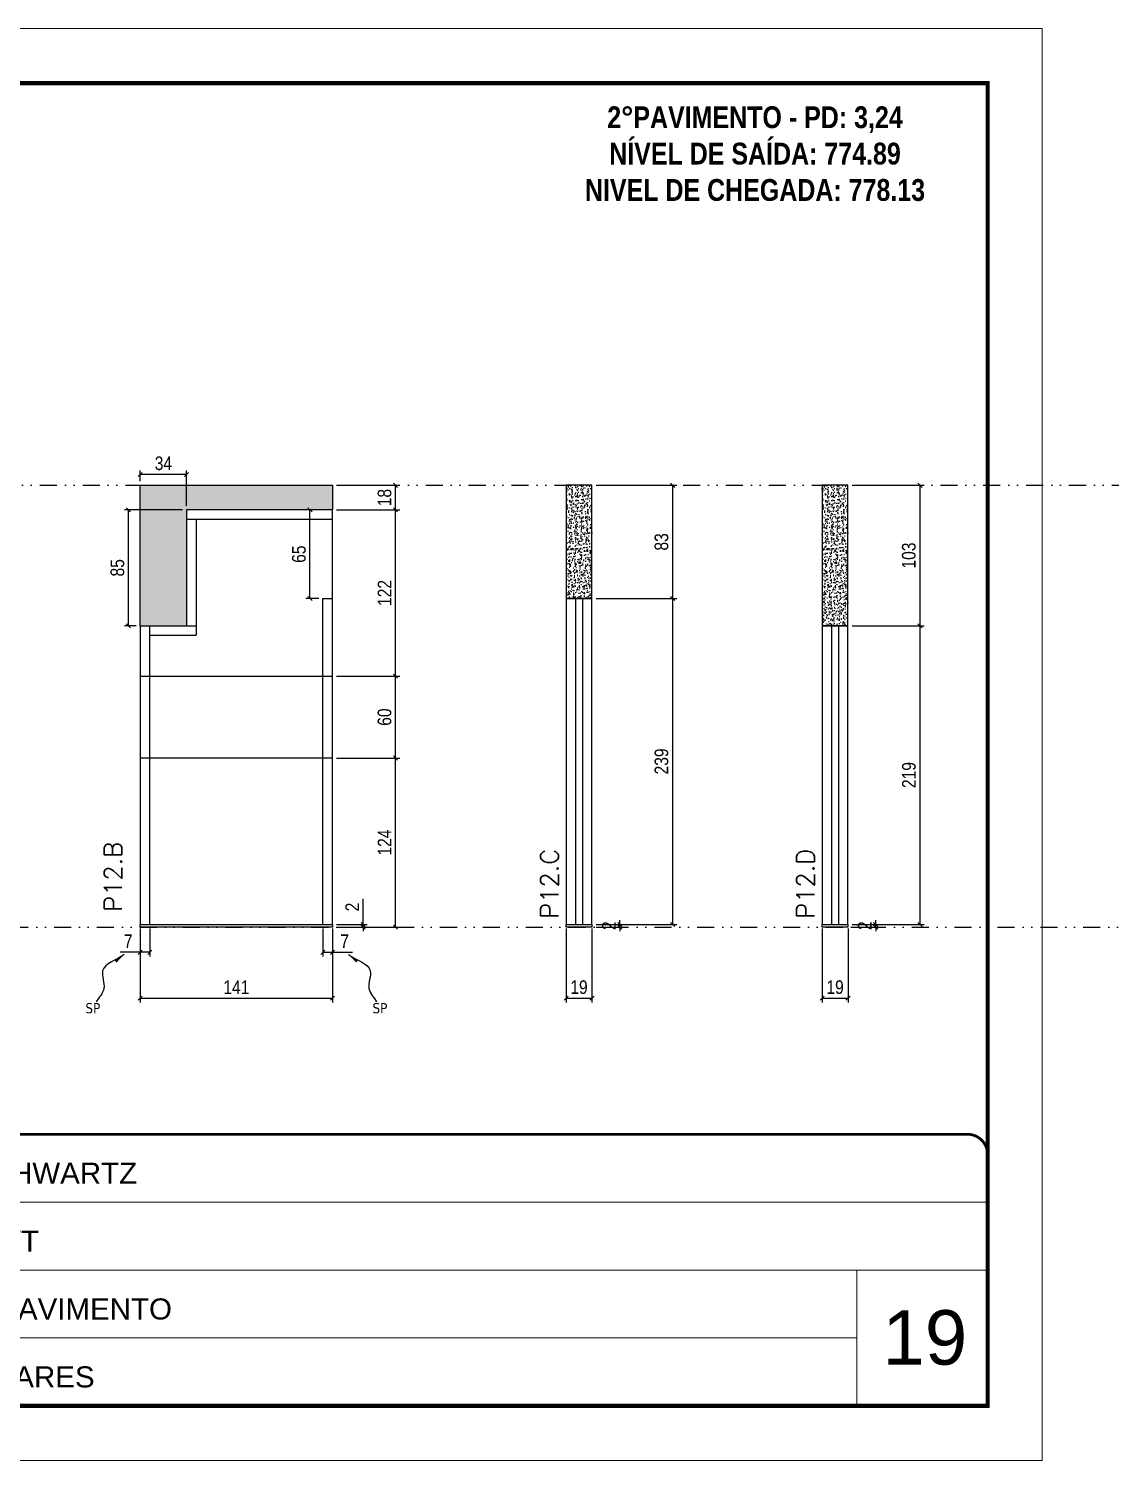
# Model space of a CAD drawing. Extents: x 13770 to 23315, y 867 to 16997.
# Drawn here: x 18311 to 19104, y 11204 to 12254 of the extents above; entities that cross this region are included whole.
import ezdxf

# ---------------------------------------------------------------- set-up
doc = ezdxf.new("R2010")
doc.units = 0
for name, pattern in [('CONTINUO', [0]), ('DASHED', [0.75, 0.5, -0.25]), ('DIVIDE2', [0.625, 0.25, -0.125, 0, -0.125, 0, -0.125]), ('HIDDEN', [0.375, 0.25, -0.125])]:
    doc.linetypes.add(name, pattern=pattern)
for name, color, linetype, lineweight in [('CARIMBO', 255, 'Continuous', 9), ('Folhas', 255, 'Continuous', 9), ('SARRAFO DE PRESSAO', 251, 'DASHED', 9), ('Texto Seção', 7, 'Continuous', 15)]:
    doc.layers.add(name, color=color, linetype=linetype, lineweight=lineweight)
for name, color, linetype in [('COTA', 241, 'Continuous'), ('NOMENCLATURA', 7, 'Continuous'), ('Nível', 160, 'Continuous'), ('Painéis', 200, 'Continuous'), ('SARR_2.2x7', 40, 'Continuous'), ('Sarrafo de Pressão', 42, 'HIDDEN'), ('texto', 7, 'Continuous')]:
    doc.layers.add(name, color=color, linetype=linetype)
doc.styles.add('ARIAL', font='arial.ttf')
doc.styles.add('COTA TECNICA', font='techl___.ttf', dxfattribs={"height": 10})
doc.styles.add('COTA TECNICA-50', font='techl___.ttf', dxfattribs={"height": 10})
doc.styles.add('REGUA-120', font='ROMANS.shx', dxfattribs={"height": 15})
doc.styles.add('ROMANC', font='techb___.ttf', dxfattribs={"height": 2.5})
doc.styles.get("Standard").update_dxf_attribs({"font": 'arial.ttf'})
doc.styles.add('Tecnologia', font='')
doc.styles.get('Tecnologia').set_extended_font_data('Forgotten Futurist')
doc.dimstyles.new('COTA PAINEL-50', dxfattribs={"dimtxt": 10, "dimasz": 3, "dimexe": 3, "dimexo": 3, "dimgap": 3, "dimtad": 1, "dimdec": 1, "dimzin": 12, "dimdsep": 46, "dimtxsty": 'COTA TECNICA-50', "dimblk1": 'OBLIQUE', "dimblk2": 'OBLIQUE', "dimsah": 1, "dimcen": 0.9, "dimclrd": 4, "dimclre": 4, "dimclrt": 240, "dimadec": 1, "dimazin": 3, "dimtfac": 1, "dimtdec": 1, "dimtmove": 0, "dimatfit": 3, "dimfxl": 1, "dimtolj": 1, "dimtzin": 12, "dimarcsym": 0})
doc.dimstyles.new('PAINEL', dxfattribs={"dimtxt": 10, "dimasz": 3, "dimexe": 3, "dimexo": 3, "dimgap": 3, "dimtad": 1, "dimdec": 1, "dimzin": 12, "dimdsep": 46, "dimtxsty": 'COTA TECNICA', "dimblk1": 'OBLIQUE', "dimblk2": 'OBLIQUE', "dimsah": 1, "dimcen": 0.9, "dimclrd": 4, "dimclre": 4, "dimclrt": 240, "dimadec": 1, "dimazin": 3, "dimtfac": 1, "dimtdec": 1, "dimtmove": 0, "dimatfit": 3, "dimfxl": 1, "dimtolj": 1, "dimtzin": 12, "dimarcsym": 0})
doc.dimstyles.get("Standard").update_dxf_attribs({"dimtxt": 0.18, "dimasz": 0.18, "dimexe": 0.18, "dimexo": 0.0625, "dimgap": 0.09, "dimtad": 0, "dimtih": 1, "dimtoh": 1, "dimdec": 4, "dimzin": 0, "dimdsep": 46, "dimtxsty": 'Standard', "dimcen": 0.09, "dimadec": 0, "dimazin": 0, "dimtfac": 1, "dimtdec": 4, "dimtofl": 0, "dimtmove": 0, "dimatfit": 3, "dimfxl": 1, "dimtolj": 1, "dimtzin": 0, "dimarcsym": 0})

# ---------------------------------------------------------------- blocks, each defined once
blk = doc.blocks.new('9999999999')
at = {"color": 30, "linetype": 'CONTINUO'}
for p, q in [((98564.6, 34230.2), (98564.6, 34429.4)), ((98564.6, 34379.6), (99584, 34379.6)), ((98564.6, 34329.8), (99488, 34329.8)), ((99584, 34329.8), (99488, 34329.8)), ((99488, 34329.8), (99488, 34230.2)), ((98564.6, 34280), (99488, 34280))]:
    blk.add_line(p, q, dxfattribs=at)
at = {"color": 30, "linetype": 'CONTINUO', "const_width": 2}
blk.add_lwpolyline([(99584, 34230.2), (99584, 34414.4, 0.414214), (99569, 34429.4), (98229, 34429.4, 0.414214), (98214, 34414.4), (98214, 34245.2, 0.414214), (98229, 34230.2), (99584, 34230.2)], format="xyb", dxfattribs=at)
at = {"layer": 'Folhas'}
blk.add_lwpolyline([(98139, 34190.2), (99624, 34190.2), (99624, 35240.2), (98139, 35240.2)], close=True, dxfattribs=at)
at = {"layer": 'Folhas', "color": 30, "const_width": 3}
blk.add_lwpolyline([(98214, 34230.2), (99584, 34230.2), (99584, 35200.2), (98214, 35200.2)], close=True, dxfattribs=at)
at = {"color": 7, "linetype": 'Continuous', "ltscale": 5, "style": 'ARIAL'}
for s, height, p in [('SCHWARTZ', 15.48, (98837.7, 34393.1)), ('GWT', 15.48, (98837.7, 34343.3)), ('2°PAVIMENTO', 15.483, (98837.7, 34293.5)), ('NOVA SISTEMAS CONSTRUTIVOS', 11.059, (98263.2, 34267.2)), ('PILARES', 15.48, (98837.7, 34243.7))]:
    blk.add_text(s, height=height, dxfattribs=at).set_placement(p)
at = {"layer": 'Folhas', "color": 7, "style": 'Tecnologia', "width": 1.5}
for s, p in [('CLIENTE:', (98573.7, 34397.2)), ('OBRA:', (98573.7, 34347.3)), ('PAVIMENTO:', (98573.7, 34297.5)), ('PROJETO:', (98573.7, 34247.7))]:
    blk.add_text(s, height=14, dxfattribs=at).set_placement(p)
blk = doc.blocks.new('_Oblique')
at = {"color": 0, "linetype": 'ByBlock', "lineweight": -2}
blk.add_line((-0.5, -0.5), (0.5, 0.5), dxfattribs=at)
blk = doc.blocks.new('*D766')
at = {"layer": 'COTA', "color": 4, "lineweight": -2, "transparency": 16777216}
for p, q in [((18393, 11594.3), (18393, 11540.1)), ((18534, 11594.3), (18534, 11540.1)), ((18393, 11543.1), (18534, 11543.1))]:
    blk.add_line(p, q, dxfattribs=at)
at = {"layer": 'Defpoints', "color": 0, "transparency": 16777216}
for p in [(18393, 11597.3), (18534, 11597.3), (18534, 11543.1)]:
    blk.add_point(p, dxfattribs=at)
at = {"layer": 'COTA', "color": 4, "lineweight": -2, "transparency": 16777216, "xscale": 3, "yscale": 3, "zscale": 3, "rotation": 180}
blk.add_blockref('_Oblique', (18393, 11543.1), dxfattribs=at)
at = {"layer": 'COTA', "color": 4, "lineweight": -2, "transparency": 16777216, "xscale": 3, "yscale": 3, "zscale": 3}
blk.add_blockref('_Oblique', (18534, 11543.1), dxfattribs=at)
at = {"layer": 'COTA', "color": 240, "transparency": 16777216, "insert": (18463.5, 11551.2), "char_height": 10, "attachment_point": 5, "style": 'COTA TECNICA'}
blk.add_mtext('\\A1;141', dxfattribs=at)
blk = doc.blocks.new('*D767')
at = {"layer": 'COTA', "color": 4, "lineweight": -2, "transparency": 16777216}
for p, q in [((18537, 11719.3), (18583.3, 11719.3)), ((18580.3, 11595.3), (18580.3, 11719.3)), ((18537, 11595.3), (18583.3, 11595.3))]:
    blk.add_line(p, q, dxfattribs=at)
at = {"layer": 'Defpoints', "color": 0, "transparency": 16777216}
for p in [(18534, 11719.3), (18580.3, 11719.3), (18534, 11595.3)]:
    blk.add_point(p, dxfattribs=at)
at = {"layer": 'COTA', "color": 4, "lineweight": -2, "transparency": 16777216, "xscale": 3, "yscale": 3, "zscale": 3}
for p, rotation in [((18580.3, 11719.3), 90), ((18580.3, 11595.3), 270)]:
    blk.add_blockref('_Oblique', p, dxfattribs=dict(at, rotation=rotation))
at = {"layer": 'COTA', "color": 240, "transparency": 16777216, "insert": (18572.2, 11657.3), "char_height": 10, "attachment_point": 5, "rotation": 90, "style": 'COTA TECNICA-50'}
blk.add_mtext('\\A1;124', dxfattribs=at)
blk = doc.blocks.new('*D768')
at = {"layer": 'COTA', "color": 4, "lineweight": -2, "transparency": 16777216}
for p, q in [((18556.5, 11597.3), (18556.5, 11616.1)), ((18537, 11597.3), (18559.5, 11597.3)), ((18537, 11595.3), (18559.5, 11595.3)), ((18556.5, 11595.3), (18556.5, 11597.3)), ((18556.5, 11595.3), (18556.5, 11592.3))]:
    blk.add_line(p, q, dxfattribs=at)
at = {"layer": 'Defpoints', "color": 0, "transparency": 16777216}
for p in [(18534, 11597.3), (18534, 11595.3), (18556.5, 11595.3)]:
    blk.add_point(p, dxfattribs=at)
at = {"layer": 'COTA', "color": 4, "lineweight": -2, "transparency": 16777216, "xscale": 3, "yscale": 3, "zscale": 3}
for p, rotation in [((18556.5, 11597.3), 270), ((18556.5, 11595.3), 90)]:
    blk.add_blockref('_Oblique', p, dxfattribs=dict(at, rotation=rotation))
at = {"layer": 'COTA', "color": 240, "transparency": 16777216, "insert": (18548.5, 11610), "char_height": 10, "attachment_point": 5, "rotation": 90, "style": 'COTA TECNICA-50'}
blk.add_mtext('\\A1;2', dxfattribs=at)
blk = doc.blocks.new('*D769')
at = {"layer": 'COTA', "color": 4, "lineweight": -2, "transparency": 16777216}
for p, q in [((18393, 11592.3), (18393, 11573.8)), ((18400, 11594.3), (18400, 11573.8)), ((18393, 11576.8), (18378.3, 11576.8)), ((18400, 11576.8), (18393, 11576.8))]:
    blk.add_line(p, q, dxfattribs=at)
at = {"layer": 'Defpoints', "color": 0, "transparency": 16777216}
for p in [(18393, 11595.3), (18400, 11597.3), (18393, 11576.8)]:
    blk.add_point(p, dxfattribs=at)
at = {"layer": 'COTA', "color": 4, "lineweight": -2, "transparency": 16777216, "xscale": 3, "yscale": 3, "zscale": 3, "rotation": 180}
blk.add_blockref('_Oblique', (18393, 11576.8), dxfattribs=at)
at = {"layer": 'COTA', "color": 4, "lineweight": -2, "transparency": 16777216, "xscale": 3, "yscale": 3, "zscale": 3}
blk.add_blockref('_Oblique', (18400, 11576.8), dxfattribs=at)
at = {"layer": 'COTA', "color": 240, "transparency": 16777216, "insert": (18384.2, 11584.9), "char_height": 10, "attachment_point": 5, "style": 'COTA TECNICA-50'}
blk.add_mtext('\\A1;7', dxfattribs=at)
blk = doc.blocks.new('*D770')
at = {"layer": 'COTA', "color": 4, "lineweight": -2, "transparency": 16777216}
for p, q in [((18527, 11594.3), (18527, 11573.8)), ((18534, 11592.3), (18534, 11573.8)), ((18527, 11576.8), (18534, 11576.8)), ((18534, 11576.8), (18548.8, 11576.8))]:
    blk.add_line(p, q, dxfattribs=at)
at = {"layer": 'Defpoints', "color": 0, "transparency": 16777216}
for p in [(18527, 11597.3), (18534, 11595.3), (18534, 11576.8)]:
    blk.add_point(p, dxfattribs=at)
at = {"layer": 'COTA', "color": 4, "lineweight": -2, "transparency": 16777216, "xscale": 3, "yscale": 3, "zscale": 3, "rotation": 180}
blk.add_blockref('_Oblique', (18527, 11576.8), dxfattribs=at)
at = {"layer": 'COTA', "color": 4, "lineweight": -2, "transparency": 16777216, "xscale": 3, "yscale": 3, "zscale": 3}
blk.add_blockref('_Oblique', (18534, 11576.8), dxfattribs=at)
at = {"layer": 'COTA', "color": 240, "transparency": 16777216, "insert": (18542.9, 11584.9), "char_height": 10, "attachment_point": 5, "style": 'COTA TECNICA-50'}
blk.add_mtext('\\A1;7', dxfattribs=at)
blk = doc.blocks.new('*D795')
at = {"layer": 'COTA', "color": 4, "lineweight": -2, "transparency": 16777216}
for p, q in [((18537, 11779.3), (18583.3, 11779.3)), ((18580.3, 11719.3), (18580.3, 11779.3)), ((18537, 11719.3), (18583.3, 11719.3))]:
    blk.add_line(p, q, dxfattribs=at)
at = {"layer": 'Defpoints', "color": 0, "transparency": 16777216}
for p in [(18534, 11779.3), (18580.3, 11779.3), (18534, 11719.3)]:
    blk.add_point(p, dxfattribs=at)
at = {"layer": 'COTA', "color": 4, "lineweight": -2, "transparency": 16777216, "xscale": 3, "yscale": 3, "zscale": 3}
for p, rotation in [((18580.3, 11779.3), 90), ((18580.3, 11719.3), 270)]:
    blk.add_blockref('_Oblique', p, dxfattribs=dict(at, rotation=rotation))
at = {"layer": 'COTA', "color": 240, "transparency": 16777216, "insert": (18572.2, 11749.3), "char_height": 10, "attachment_point": 5, "rotation": 90, "style": 'COTA TECNICA'}
blk.add_mtext('\\A1;60', dxfattribs=at)
blk = doc.blocks.new('*D796')
at = {"layer": 'COTA', "color": 4, "lineweight": -2, "transparency": 16777216}
for p, q in [((18393, 11922.3), (18393, 11930.2)), ((18427, 11904.3), (18427, 11930.2)), ((18427, 11927.2), (18393, 11927.2))]:
    blk.add_line(p, q, dxfattribs=at)
at = {"layer": 'Defpoints', "color": 0, "transparency": 16777216}
for p in [(18393, 11927.2), (18393, 11919.3), (18427, 11901.3)]:
    blk.add_point(p, dxfattribs=at)
at = {"layer": 'COTA', "color": 4, "lineweight": -2, "transparency": 16777216, "xscale": 3, "yscale": 3, "zscale": 3, "rotation": 180}
blk.add_blockref('_Oblique', (18393, 11927.2), dxfattribs=at)
at = {"layer": 'COTA', "color": 4, "lineweight": -2, "transparency": 16777216, "xscale": 3, "yscale": 3, "zscale": 3}
blk.add_blockref('_Oblique', (18427, 11927.2), dxfattribs=at)
at = {"layer": 'COTA', "color": 240, "transparency": 16777216, "insert": (18410, 11935.4), "char_height": 10, "attachment_point": 5, "style": 'COTA TECNICA'}
blk.add_mtext('\\A1;34', dxfattribs=at)
blk = doc.blocks.new('*D791')
at = {"layer": 'COTA', "color": 4, "lineweight": -2, "transparency": 16777216}
for p, q in [((18424, 11901.3), (18381.4, 11901.3)), ((18384.4, 11816.3), (18384.4, 11901.3)), ((18390, 11816.3), (18381.4, 11816.3))]:
    blk.add_line(p, q, dxfattribs=at)
at = {"layer": 'Defpoints', "color": 0, "transparency": 16777216}
for p in [(18384.4, 11901.3), (18427, 11901.3), (18393, 11816.3)]:
    blk.add_point(p, dxfattribs=at)
at = {"layer": 'COTA', "color": 4, "lineweight": -2, "transparency": 16777216, "xscale": 3, "yscale": 3, "zscale": 3}
for p, rotation in [((18384.4, 11901.3), 90), ((18384.4, 11816.3), 270)]:
    blk.add_blockref('_Oblique', p, dxfattribs=dict(at, rotation=rotation))
at = {"layer": 'COTA', "color": 240, "transparency": 16777216, "insert": (18376.3, 11858.8), "char_height": 10, "attachment_point": 5, "rotation": 90, "style": 'COTA TECNICA'}
blk.add_mtext('\\A1;85', dxfattribs=at)
blk = doc.blocks.new('*D792')
at = {"layer": 'COTA', "color": 4, "lineweight": -2, "transparency": 16777216}
for p, q in [((18537, 11901.3), (18583.3, 11901.3)), ((18580.3, 11779.3), (18580.3, 11901.3)), ((18537, 11779.3), (18583.3, 11779.3))]:
    blk.add_line(p, q, dxfattribs=at)
at = {"layer": 'Defpoints', "color": 0, "transparency": 16777216}
for p in [(18534, 11901.3), (18580.3, 11901.3), (18534, 11779.3)]:
    blk.add_point(p, dxfattribs=at)
at = {"layer": 'COTA', "color": 4, "lineweight": -2, "transparency": 16777216, "xscale": 3, "yscale": 3, "zscale": 3}
for p, rotation in [((18580.3, 11901.3), 90), ((18580.3, 11779.3), 270)]:
    blk.add_blockref('_Oblique', p, dxfattribs=dict(at, rotation=rotation))
at = {"layer": 'COTA', "color": 240, "transparency": 16777216, "insert": (18572.2, 11840.3), "char_height": 10, "attachment_point": 5, "rotation": 90, "style": 'COTA TECNICA'}
blk.add_mtext('\\A1;122', dxfattribs=at)
blk = doc.blocks.new('*D793')
at = {"layer": 'COTA', "color": 4, "lineweight": -2, "transparency": 16777216}
for p, q in [((18537, 11919.3), (18583.3, 11919.3)), ((18580.3, 11901.3), (18580.3, 11919.3)), ((18537, 11901.3), (18583.3, 11901.3))]:
    blk.add_line(p, q, dxfattribs=at)
at = {"layer": 'Defpoints', "color": 0, "transparency": 16777216}
for p in [(18534, 11919.3), (18580.3, 11919.3), (18534, 11901.3)]:
    blk.add_point(p, dxfattribs=at)
at = {"layer": 'COTA', "color": 4, "lineweight": -2, "transparency": 16777216, "xscale": 3, "yscale": 3, "zscale": 3}
for p, rotation in [((18580.3, 11919.3), 90), ((18580.3, 11901.3), 270)]:
    blk.add_blockref('_Oblique', p, dxfattribs=dict(at, rotation=rotation))
at = {"layer": 'COTA', "color": 240, "transparency": 16777216, "insert": (18572.2, 11910.3), "char_height": 10, "attachment_point": 5, "rotation": 90, "style": 'COTA TECNICA'}
blk.add_mtext('\\A1;18', dxfattribs=at)
blk = doc.blocks.new('*D794')
at = {"layer": 'COTA', "color": 4, "lineweight": -2, "transparency": 16777216}
for p, q in [((18524, 11901.3), (18514.5, 11901.3)), ((18517.5, 11836.3), (18517.5, 11901.3)), ((18524, 11836.3), (18514.5, 11836.3))]:
    blk.add_line(p, q, dxfattribs=at)
at = {"layer": 'Defpoints', "color": 0, "transparency": 16777216}
for p in [(18517.5, 11901.3), (18527, 11901.3), (18527, 11836.3)]:
    blk.add_point(p, dxfattribs=at)
at = {"layer": 'COTA', "color": 4, "lineweight": -2, "transparency": 16777216, "xscale": 3, "yscale": 3, "zscale": 3}
for p, rotation in [((18517.5, 11901.3), 90), ((18517.5, 11836.3), 270)]:
    blk.add_blockref('_Oblique', p, dxfattribs=dict(at, rotation=rotation))
at = {"layer": 'COTA', "color": 240, "transparency": 16777216, "insert": (18509.4, 11868.8), "char_height": 10, "attachment_point": 5, "rotation": 90, "style": 'COTA TECNICA'}
blk.add_mtext('\\A1;65', dxfattribs=at)
blk = doc.blocks.new('*D760')
at = {"layer": 'COTA', "color": 4, "lineweight": -2, "transparency": 16777216}
for p, q in [((18705.3, 11594.3), (18705.3, 11540.1)), ((18724.3, 11594.3), (18724.3, 11540.1)), ((18705.3, 11543.1), (18724.3, 11543.1))]:
    blk.add_line(p, q, dxfattribs=at)
at = {"layer": 'Defpoints', "color": 0, "transparency": 16777216}
for p in [(18705.3, 11597.3), (18724.3, 11597.3), (18724.3, 11543.1)]:
    blk.add_point(p, dxfattribs=at)
at = {"layer": 'COTA', "color": 4, "lineweight": -2, "transparency": 16777216, "xscale": 3, "yscale": 3, "zscale": 3, "rotation": 180}
blk.add_blockref('_Oblique', (18705.3, 11543.1), dxfattribs=at)
at = {"layer": 'COTA', "color": 4, "lineweight": -2, "transparency": 16777216, "xscale": 3, "yscale": 3, "zscale": 3}
blk.add_blockref('_Oblique', (18724.3, 11543.1), dxfattribs=at)
at = {"layer": 'COTA', "color": 240, "transparency": 16777216, "insert": (18714.8, 11551.2), "char_height": 10, "attachment_point": 5, "style": 'COTA TECNICA'}
blk.add_mtext('\\A1;19', dxfattribs=at)
blk = doc.blocks.new('*D761')
at = {"layer": 'COTA', "color": 4, "lineweight": -2, "transparency": 16777216}
for p, q in [((18727.3, 11836.3), (18786.5, 11836.3)), ((18783.5, 11597.3), (18783.5, 11836.3)), ((18727.3, 11597.3), (18786.5, 11597.3))]:
    blk.add_line(p, q, dxfattribs=at)
at = {"layer": 'Defpoints', "color": 0, "transparency": 16777216}
for p in [(18724.3, 11836.3), (18783.5, 11836.3), (18724.3, 11597.3)]:
    blk.add_point(p, dxfattribs=at)
at = {"layer": 'COTA', "color": 4, "lineweight": -2, "transparency": 16777216, "xscale": 3, "yscale": 3, "zscale": 3}
for p, rotation in [((18783.5, 11836.3), 90), ((18783.5, 11597.3), 270)]:
    blk.add_blockref('_Oblique', p, dxfattribs=dict(at, rotation=rotation))
at = {"layer": 'COTA', "color": 240, "transparency": 16777216, "insert": (18775.3, 11716.8), "char_height": 10, "attachment_point": 5, "rotation": 90, "style": 'COTA TECNICA'}
blk.add_mtext('\\A1;239', dxfattribs=at)
blk = doc.blocks.new('*D762')
at = {"layer": 'COTA', "color": 4, "lineweight": -2, "transparency": 16777216}
for p, q in [((18727.3, 11597.3), (18747.7, 11597.3)), ((18727.3, 11595.3), (18747.7, 11595.3)), ((18744.7, 11597.3), (18744.7, 11600.3)), ((18744.7, 11595.3), (18744.7, 11597.3)), ((18744.7, 11595.3), (18744.7, 11592.3))]:
    blk.add_line(p, q, dxfattribs=at)
at = {"layer": 'Defpoints', "color": 0, "transparency": 16777216}
for p in [(18724.3, 11597.3), (18724.3, 11595.3), (18744.7, 11597.3)]:
    blk.add_point(p, dxfattribs=at)
at = {"layer": 'COTA', "color": 4, "lineweight": -2, "transparency": 16777216, "xscale": 3, "yscale": 3, "zscale": 3}
for p, rotation in [((18744.7, 11597.3), 270), ((18744.7, 11595.3), 90)]:
    blk.add_blockref('_Oblique', p, dxfattribs=dict(at, rotation=rotation))
at = {"layer": 'COTA', "color": 240, "transparency": 16777216, "insert": (18736.7, 11596.3), "char_height": 10, "attachment_point": 5, "rotation": 90, "style": 'COTA TECNICA-50'}
blk.add_mtext('\\A1;2', dxfattribs=at)
blk = doc.blocks.new('*D789')
at = {"layer": 'COTA', "color": 4, "lineweight": -2, "transparency": 16777216}
for p, q in [((18727.3, 11919.3), (18786.5, 11919.3)), ((18783.5, 11836.3), (18783.5, 11919.3)), ((18727.3, 11836.3), (18786.5, 11836.3))]:
    blk.add_line(p, q, dxfattribs=at)
at = {"layer": 'Defpoints', "color": 0, "transparency": 16777216}
for p in [(18724.3, 11919.3), (18783.5, 11919.3), (18724.3, 11836.3)]:
    blk.add_point(p, dxfattribs=at)
at = {"layer": 'COTA', "color": 4, "lineweight": -2, "transparency": 16777216, "xscale": 3, "yscale": 3, "zscale": 3}
for p, rotation in [((18783.5, 11919.3), 90), ((18783.5, 11836.3), 270)]:
    blk.add_blockref('_Oblique', p, dxfattribs=dict(at, rotation=rotation))
at = {"layer": 'COTA', "color": 240, "transparency": 16777216, "insert": (18775.3, 11877.8), "char_height": 10, "attachment_point": 5, "rotation": 90, "style": 'COTA TECNICA'}
blk.add_mtext('\\A1;83', dxfattribs=at)
blk = doc.blocks.new('*D763')
at = {"layer": 'COTA', "color": 4, "lineweight": -2, "transparency": 16777216}
for p, q in [((18893.1, 11594.3), (18893.1, 11540.1)), ((18912.1, 11594.3), (18912.1, 11540.1)), ((18893.1, 11543.1), (18912.1, 11543.1))]:
    blk.add_line(p, q, dxfattribs=at)
at = {"layer": 'Defpoints', "color": 0, "transparency": 16777216}
for p in [(18893.1, 11597.3), (18912.1, 11597.3), (18912.1, 11543.1)]:
    blk.add_point(p, dxfattribs=at)
at = {"layer": 'COTA', "color": 4, "lineweight": -2, "transparency": 16777216, "xscale": 3, "yscale": 3, "zscale": 3, "rotation": 180}
blk.add_blockref('_Oblique', (18893.1, 11543.1), dxfattribs=at)
at = {"layer": 'COTA', "color": 4, "lineweight": -2, "transparency": 16777216, "xscale": 3, "yscale": 3, "zscale": 3}
blk.add_blockref('_Oblique', (18912.1, 11543.1), dxfattribs=at)
at = {"layer": 'COTA', "color": 240, "transparency": 16777216, "insert": (18902.6, 11551.2), "char_height": 10, "attachment_point": 5, "style": 'COTA TECNICA'}
blk.add_mtext('\\A1;19', dxfattribs=at)
blk = doc.blocks.new('*D764')
at = {"layer": 'COTA', "color": 4, "lineweight": -2, "transparency": 16777216}
for p, q in [((18915.1, 11816.3), (18967.9, 11816.3)), ((18964.9, 11597.3), (18964.9, 11816.3)), ((18915.1, 11597.3), (18967.9, 11597.3))]:
    blk.add_line(p, q, dxfattribs=at)
at = {"layer": 'Defpoints', "color": 0, "transparency": 16777216}
for p in [(18912.1, 11816.3), (18964.9, 11816.3), (18912.1, 11597.3)]:
    blk.add_point(p, dxfattribs=at)
at = {"layer": 'COTA', "color": 4, "lineweight": -2, "transparency": 16777216, "xscale": 3, "yscale": 3, "zscale": 3}
for p, rotation in [((18964.9, 11816.3), 90), ((18964.9, 11597.3), 270)]:
    blk.add_blockref('_Oblique', p, dxfattribs=dict(at, rotation=rotation))
at = {"layer": 'COTA', "color": 240, "transparency": 16777216, "insert": (18956.8, 11706.8), "char_height": 10, "attachment_point": 5, "rotation": 90, "style": 'COTA TECNICA'}
blk.add_mtext('\\A1;219', dxfattribs=at)
blk = doc.blocks.new('*D765')
at = {"layer": 'COTA', "color": 4, "lineweight": -2, "transparency": 16777216}
for p, q in [((18915.1, 11597.3), (18935.4, 11597.3)), ((18915.1, 11595.3), (18935.4, 11595.3)), ((18932.4, 11597.3), (18932.4, 11600.3)), ((18932.4, 11595.3), (18932.4, 11597.3)), ((18932.4, 11595.3), (18932.4, 11592.3))]:
    blk.add_line(p, q, dxfattribs=at)
at = {"layer": 'Defpoints', "color": 0, "transparency": 16777216}
for p in [(18912.1, 11597.3), (18912.1, 11595.3), (18932.4, 11597.3)]:
    blk.add_point(p, dxfattribs=at)
at = {"layer": 'COTA', "color": 4, "lineweight": -2, "transparency": 16777216, "xscale": 3, "yscale": 3, "zscale": 3}
for p, rotation in [((18932.4, 11597.3), 270), ((18932.4, 11595.3), 90)]:
    blk.add_blockref('_Oblique', p, dxfattribs=dict(at, rotation=rotation))
at = {"layer": 'COTA', "color": 240, "transparency": 16777216, "insert": (18924.4, 11596.3), "char_height": 10, "attachment_point": 5, "rotation": 90, "style": 'COTA TECNICA-50'}
blk.add_mtext('\\A1;2', dxfattribs=at)
blk = doc.blocks.new('*D790')
at = {"layer": 'COTA', "color": 4, "lineweight": -2, "transparency": 16777216}
for p, q in [((18915.1, 11919.3), (18967.9, 11919.3)), ((18964.9, 11816.3), (18964.9, 11919.3)), ((18915.1, 11816.3), (18967.9, 11816.3))]:
    blk.add_line(p, q, dxfattribs=at)
at = {"layer": 'Defpoints', "color": 0, "transparency": 16777216}
for p in [(18912.1, 11919.3), (18964.9, 11919.3), (18912.1, 11816.3)]:
    blk.add_point(p, dxfattribs=at)
at = {"layer": 'COTA', "color": 4, "lineweight": -2, "transparency": 16777216, "xscale": 3, "yscale": 3, "zscale": 3}
for p, rotation in [((18964.9, 11919.3), 90), ((18964.9, 11816.3), 270)]:
    blk.add_blockref('_Oblique', p, dxfattribs=dict(at, rotation=rotation))
at = {"layer": 'COTA', "color": 240, "transparency": 16777216, "insert": (18956.7, 11867.8), "char_height": 10, "attachment_point": 5, "rotation": 90, "style": 'COTA TECNICA'}
blk.add_mtext('\\A1;103', dxfattribs=at)

msp = doc.modelspace()

# ---------------------------------------------------------------- hatches: boundary and pattern name
at = {"layer": 'COTA'}
h = msp.add_hatch(dxfattribs=at)
h.set_pattern_fill('AR-CONC', color=256, scale=0.03)
h.set_pattern_definition([(50, (1823.954, 0), (5.4655401, -0.4781726), [0.5715, -6.2865]), (355, (1823.954, 0), (-1.0573026, 5.7317054), [0.4572, -5.0292175]), (100.451445, (1824.4093, -0.04), (4.4082374, 5.2535326), [0.4857003, -5.3427073]), (46.1842, (1823.954, 1.524), (8.1323712, -1.2612698), [0.85725, -9.42975]), (96.635558, (1824.6315, 1.419), (7.122124, 7.4227837), [0.7285507, -8.0140682]), (351.18415, (1823.954, 1.524), (7.122124, 7.4227837), [0.685799, -7.543792]), (21, (1824.716, 1.143), (4.5484317, -3.0679559), [0.5715, -6.2865]), (326, (1824.716, 1.143), (1.8540609, 5.525639), [0.4572, -5.0292]), (71.451445, (1825.095, 0.8873), (6.4024926, 2.457683), [0.4857003, -5.3426981]), (37.5, (1823.9538, 0), (0.0926581, 2.53665117), [0, -4.96824, 0, -5.1054, 0, -5.04825]), (7.5, (1823.9538, 0), (2.00458988, 3.00541724), [0, -2.91084, 0, -4.85394, 0, -1.92405]), (327.5, (1822.2546, 0), (4.06771786, -0.17186232), [0, -1.905, 0, -5.9436, 0, -7.8867]), (317.5, (1821.4926, 0), (4.44387544, 0.76279473), [0, -2.4765, 0, -3.94716, 0, -5.6007])])
h.paths.add_polyline_path([(18393.02, 11816.3), (18427.02, 11816.3), (18427.02, 11901.3), (18534.02, 11901.3), (18534.02, 11919.3), (18393.02, 11919.3)])
h = msp.add_hatch(dxfattribs=at)
h.set_pattern_fill('AR-CONC', color=256, scale=0.03)
h.set_pattern_definition([(50, (1430.006, -3476.7253), (5.4655401, -0.4781726), [0.5715, -6.2865]), (355, (1430.006, -3476.7253), (-1.0573026, 5.7317054), [0.4572, -5.0292175]), (100.451445, (1430.4614, -3476.765), (4.4082374, 5.2535326), [0.4857003, -5.3427073]), (46.1842, (1430.006, -3475.201), (8.1323712, -1.2612698), [0.85725, -9.42975]), (96.635558, (1430.684, -3475.3064), (7.122124, 7.4227837), [0.7285507, -8.0140682]), (351.18415, (1430.006, -3475.201), (7.122124, 7.4227837), [0.685799, -7.543792]), (21, (1430.768, -3475.5823), (4.5484317, -3.06795595), [0.5715, -6.2865]), (326, (1430.768, -3475.5823), (1.8540609, 5.525639), [0.4572, -5.0292]), (71.451445, (1431.147, -3475.838), (6.4024926, 2.4576831), [0.4857003, -5.3426981]), (37.5, (1430.006, -3476.7253), (0.0926581, 2.53665117), [0, -4.96824, 0, -5.1054, 0, -5.04825]), (7.5, (1430.006, -3476.7253), (2.00458988, 3.00541724), [0, -2.91084, 0, -4.85394, 0, -1.92405]), (327.5, (1428.3066, -3476.7253), (4.06771786, -0.17186232), [0, -1.905, 0, -5.9436, 0, -7.8867]), (317.5, (1427.5446, -3476.7253), (4.44387544, 0.76279473), [0, -2.4765, 0, -3.94716, 0, -5.6007])])
h.paths.add_polyline_path([(18724.33, 11919.3), (18705.33, 11919.3), (18705.33, 11836.3), (18724.33, 11836.3)])
h = msp.add_hatch(dxfattribs=at)
h.set_pattern_fill('AR-CONC', color=256, scale=0.03)
h.set_pattern_definition([(50, (1617.7444, -3476.7253), (5.4655401, -0.4781726), [0.5715, -6.2865]), (355, (1617.7444, -3476.7253), (-1.0573026, 5.7317054), [0.4572, -5.0292175]), (100.451445, (1618.2, -3476.765), (4.4082374, 5.2535326), [0.4857003, -5.3427073]), (46.1842, (1617.7444, -3475.201), (8.1323712, -1.2612698), [0.85725, -9.42975]), (96.635558, (1618.422, -3475.3064), (7.122124, 7.4227837), [0.7285507, -8.0140682]), (351.18415, (1617.7444, -3475.201), (7.122124, 7.4227837), [0.685799, -7.543792]), (21, (1618.5064, -3475.5823), (4.5484317, -3.06795595), [0.5715, -6.2865]), (326, (1618.5064, -3475.5823), (1.8540609, 5.525639), [0.4572, -5.0292]), (71.451445, (1618.8855, -3475.838), (6.4024926, 2.4576831), [0.4857003, -5.3426981]), (37.5, (1617.7444, -3476.7253), (0.0926581, 2.53665117), [0, -4.96824, 0, -5.1054, 0, -5.04825]), (7.5, (1617.7444, -3476.7253), (2.00458988, 3.00541724), [0, -2.91084, 0, -4.85394, 0, -1.92405]), (327.5, (1616.0452, -3476.7253), (4.06771786, -0.17186232), [0, -1.905, 0, -5.9436, 0, -7.8867]), (317.5, (1615.283, -3476.7253), (4.44387544, 0.76279473), [0, -2.4765, 0, -3.94716, 0, -5.6007])])
h.paths.add_polyline_path([(18912.07, 11919.3), (18893.07, 11919.3), (18893.07, 11816.3), (18912.07, 11816.3)])

# ---------------------------------------------------------------- linework, layer by layer
at = {"layer": 'COTA', "linetype": 'ByBlock'}
for p, q in [((18393.02, 11816.3), (18393.02, 11919.3)), ((18393.02, 11919.3), (18534.02, 11919.3)), ((18534.02, 11919.3), (18534.02, 11901.3)), ((18527.02, 11836.3), (18534.02, 11836.3))]:
    msp.add_line(p, q, dxfattribs=at)
at = {"layer": 'COTA'}
for p, q in [((18427.02, 11816.3), (18434.02, 11816.3)), ((18434.02, 11816.3), (18434.02, 11809.3))]:
    msp.add_line(p, q, dxfattribs=at)
at = {"layer": 'COTA', "linetype": 'ByBlock'}
for points in [[(18705.33, 11836.3), (18724.33, 11836.3), (18724.33, 11919.3), (18705.33, 11919.3)], [(18893.07, 11816.3), (18912.07, 11816.3), (18912.07, 11919.3), (18893.07, 11919.3)]]:
    msp.add_lwpolyline(points, close=True, dxfattribs=at)
at = {"layer": 'Nível', "color": 4, "linetype": 'DIVIDE2', "ltscale": 50}
for p, q in [((17973.41, 11919.3), (21112.79, 11919.3)), ((13769.54, 11595.3), (21112.79, 11595.3))]:
    msp.add_line(p, q, dxfattribs=at)
at = {"layer": 'Painéis'}
for p, q in [((18534.02, 11901.3), (18427.02, 11901.3)), ((18427.02, 11901.3), (18427.02, 11816.3)), ((18534.02, 11719.3), (18534.02, 11901.3)), ((18393.02, 11816.3), (18393.02, 11719.3)), ((18393.02, 11816.3), (18427.02, 11816.3)), ((18393.02, 11779.3), (18534.02, 11779.3)), ((18534.02, 11719.3), (18393.02, 11719.3))]:
    msp.add_line(p, q, dxfattribs=at)
for points in [[(18705.33, 11597.3), (18724.33, 11597.3), (18724.33, 11836.3), (18705.33, 11836.3)], [(18893.07, 11597.3), (18912.07, 11597.3), (18912.07, 11816.3), (18893.07, 11816.3)], [(18393.02, 11597.3), (18534.02, 11597.3), (18534.02, 11719.3), (18393.02, 11719.3)], [(18393.02, 11597.3), (18534.02, 11597.3), (18534.02, 11595.3), (18393.02, 11595.3)], [(18705.33, 11597.3), (18724.33, 11597.3), (18724.33, 11595.3), (18705.33, 11595.3)], [(18893.07, 11597.3), (18912.07, 11597.3), (18912.07, 11595.3), (18893.07, 11595.3)]]:
    msp.add_lwpolyline(points, close=True, dxfattribs=at)
at = {"layer": 'SARR_2.2x7'}
for p, q in [((18534.02, 11894.3), (18427.02, 11894.3)), ((18434.02, 11894.3), (18434.02, 11816.3)), ((18712.33, 11836.3), (18712.33, 11597.3)), ((18717.33, 11836.3), (18717.33, 11597.3)), ((18900.07, 11816.3), (18900.07, 11597.3)), ((18905.07, 11816.3), (18905.07, 11597.3)), ((18400.02, 11809.3), (18434.02, 11809.3))]:
    msp.add_line(p, q, dxfattribs=at)
at = {"layer": 'Sarrafo de Pressão'}
for p, q in [((18527.02, 11779.3), (18527.02, 11836.3)), ((18400.02, 11779.3), (18400.02, 11816.3)), ((18400.02, 11719.3), (18400.02, 11779.3)), ((18527.02, 11719.3), (18527.02, 11779.3)), ((18400.02, 11597.3), (18400.02, 11719.3)), ((18527.02, 11597.3), (18527.02, 11719.3))]:
    msp.add_line(p, q, dxfattribs=at)

# ---------------------------------------------------------------- block references
at = {"layer": 'SARRAFO DE PRESSAO', "color": 6, "linetype": 'ByBlock'}
msp.add_blockref('9999999999', (-80569.48, -22985.99), dxfattribs=at)

# ---------------------------------------------------------------- texts
at = {"layer": 'CARIMBO', "style": 'ARIAL'}
msp.add_text('19', height=40, dxfattribs=at).set_placement((18937.36, 11274.36))
at = {"layer": 'NOMENCLATURA', "color": 2, "insert": (18843.88, 12197.25), "char_height": 16, "attachment_point": 2, "style": 'ROMANC'}
msp.add_mtext_dynamic_manual_height_columns('2°PAVIMENTO - PD: 3,24\\PNÍVEL DE SAÍDA: 774.89\\PNIVEL DE CHEGADA: 778.13', width=376.0554, gutter_width=1, heights=[0], dxfattribs=at)
at = {"layer": 'texto', "color": 0, "char_height": 7.5, "attachment_point": 5}
for insert in [(18358.25, 11535.81), (18568.8, 11535.81)]:
    msp.add_mtext('{\\fTahoma|b0|i0|c0|p34;\\C4;SP}', dxfattribs=dict(at, insert=insert))
at = {"layer": 'Texto Seção', "char_height": 13, "width": 285.3299, "rotation": 90, "style": 'REGUA-120'}
for s, insert, attachment_point in [('P12.B', (18379.55, 11606.55), 7), ('P12.C', (18686.66, 11601.45), 1), ('P12.D', (18874.4, 11601.45), 1)]:
    msp.add_mtext(s, dxfattribs=dict(at, insert=insert, attachment_point=attachment_point))

# ---------------------------------------------------------------- dimensions: what is measured, and where the dimension line sits
at = {"layer": 'COTA'}
for base, p1, p2, angle, dimstyle, picture, middle in [((18393.02, 11927.18), (18427.02, 11901.3), (18393.02, 11919.3), 180, 'PAINEL', '*D796', (18410.02, 11935.4)), ((18580.26, 11919.3), (18534.02, 11901.3), (18534.02, 11919.3), 90, 'PAINEL', '*D793', (18572.17, 11910.3)), ((18783.52, 11919.3), (18724.33, 11836.3), (18724.33, 11919.3), 90, 'PAINEL', '*D789', (18775.28, 11877.8)), ((18964.88, 11919.3), (18912.07, 11816.3), (18912.07, 11919.3), 90, 'PAINEL', '*D790', (18956.66, 11867.8)), ((18384.43, 11901.3), (18393.02, 11816.3), (18427.02, 11901.3), 90, 'PAINEL', '*D791', (18376.3, 11858.8)), ((18517.53, 11901.3), (18527.02, 11836.3), (18527.02, 11901.3), 90, 'PAINEL', '*D794', (18509.43, 11868.8)), ((18580.26, 11901.3), (18534.02, 11779.3), (18534.02, 11901.3), 90, 'PAINEL', '*D792', (18572.2, 11840.3)), ((18580.26, 11779.3), (18534.02, 11719.3), (18534.02, 11779.3), 90, 'PAINEL', '*D795', (18572.16, 11749.3)), ((18580.26, 11719.3), (18534.02, 11595.3), (18534.02, 11719.3), 90, 'COTA PAINEL-50', '*D767', (18572.19, 11657.3)), ((18393.02, 11576.79), (18400.02, 11597.3), (18393.02, 11595.3), 180, 'COTA PAINEL-50', '*D769', (18384.16, 11584.87))]:
    dim = msp.add_linear_dim(base=base, p1=p1, p2=p2, angle=angle, dimstyle=dimstyle, dxfattribs=at)
    dim.commit()
    dim.dimension.update_dxf_attribs({"geometry": picture, "text_midpoint": middle})
for base, p1, p2, picture, middle in [((18783.52, 11836.3), (18724.33, 11597.3), (18724.33, 11836.3), '*D761', (18775.27, 11716.8)), ((18964.88, 11816.3), (18912.07, 11597.3), (18912.07, 11816.3), '*D764', (18956.79, 11706.8))]:
    dim = msp.add_linear_dim(base=base, p1=p1, p2=p2, angle=90, dimstyle='PAINEL', override={"dimarcsym": 2}, dxfattribs=at)
    dim.commit()
    dim.dimension.update_dxf_attribs({"geometry": picture, "text_midpoint": middle})
for base, p1, p2, picture, middle in [((18556.55, 11595.3), (18534.02, 11597.3), (18534.02, 11595.3), '*D768', (18556.55, 11610.05)), ((18744.68, 11597.3), (18724.33, 11595.3), (18724.33, 11597.3), '*D762', (18744.68, 11596.3)), ((18932.42, 11597.3), (18912.07, 11595.3), (18912.07, 11597.3), '*D765', (18932.42, 11596.3))]:
    dim = msp.add_linear_dim(base=base, p1=p1, p2=p2, angle=90, dimstyle='COTA PAINEL-50', dxfattribs=at)
    dim.commit()
    dim.dimension.update_dxf_attribs({"geometry": picture, "text_midpoint": middle, "dimtype": 160})
for base, p1, p2, picture, middle in [((18534.02, 11543.13), (18393.02, 11597.3), (18534.02, 11597.3), '*D766', (18463.52, 11551.2)), ((18724.33, 11543.13), (18705.33, 11597.3), (18724.33, 11597.3), '*D760', (18714.83, 11551.21)), ((18912.07, 11543.13), (18893.07, 11597.3), (18912.07, 11597.3), '*D763', (18902.57, 11551.21))]:
    dim = msp.add_linear_dim(base=base, p1=p1, p2=p2, dimstyle='PAINEL', override={"dimarcsym": 2}, dxfattribs=at)
    dim.commit()
    dim.dimension.update_dxf_attribs({"geometry": picture, "text_midpoint": middle})
dim = msp.add_linear_dim(base=(18534.02, 11576.79), p1=(18527.02, 11597.3), p2=(18534.02, 11595.3), dimstyle='COTA PAINEL-50', dxfattribs=at)
dim.commit()
dim.dimension.update_dxf_attribs({"geometry": '*D770', "text_midpoint": (18542.89, 11584.87)})

# ---------------------------------------------------------------- leaders
at = {"layer": 'COTA', "path_type": 1}
for points in [[(18381.2, 11575.12), (18365.41, 11563.29), (18366.33, 11550.28), (18360.78, 11540.5)], [(18545.85, 11575.12), (18561.64, 11563.29), (18560.71, 11550.28), (18566.27, 11540.5)]]:
    msp.add_leader(points, dimstyle='Standard', override={"dimasz": 8}, dxfattribs=at)

doc.saveas('drawing.dxf')
